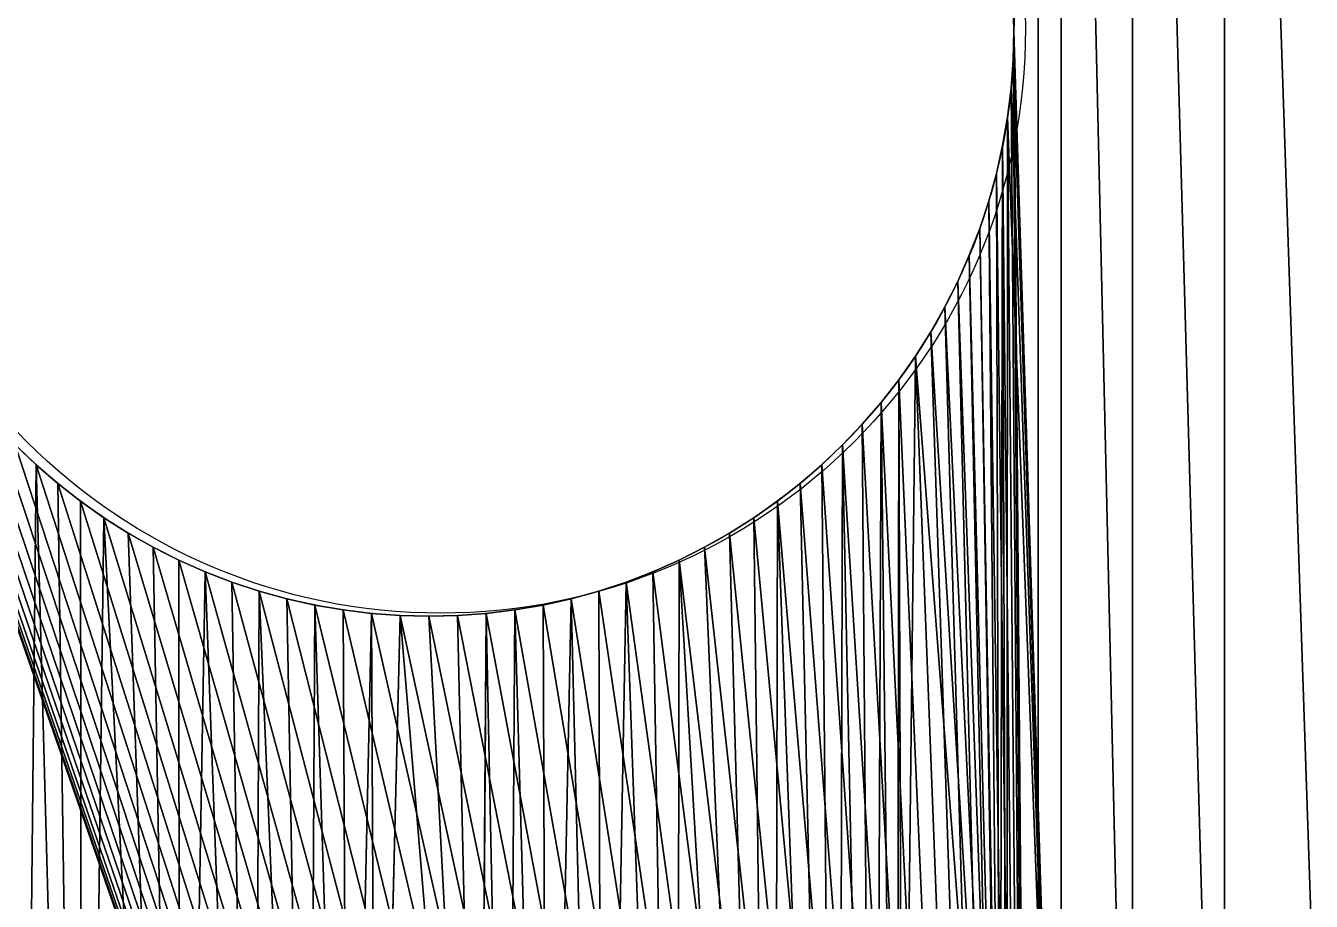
# Model space of a CAD drawing. Header units: inches. Extents: x 62 to 1153, y 3 to 780.
# Drawn here: x 1122.51 to 1133.06, y 740.19 to 747.37 of the extents above; entities that cross this region are included whole.
import ezdxf

# ---------------------------------------------------------------- set-up
doc = ezdxf.new("R2010")
doc.units = ezdxf.units.IN
doc.header["$MEASUREMENT"] = 0
doc.layers.add('ConstLine', color=6, linetype='Continuous')
doc.layers.add('ObjLayer', color=2, linetype='Continuous')

msp = doc.modelspace()

# ---------------------------------------------------------------- linework, layer by layer
at = {"layer": 'ConstLine'}
for points in [[(1130.611, 747.559), (1130.817, 776.324), (1130.617, 747.324)], [(1130.617, 747.324), (1130.817, 776.324), (1130.817, 722.324)], [(1130.817, 722.324), (1130.817, 776.324), (1130.817, 772.324)], [(1130.817, 722.324), (1130.817, 772.324), (1150.817, 722.324)], [(1150.817, 722.324), (1130.817, 772.324), (1150.817, 772.324)], [(1132.346, 761.094, 36.5), (1133.303, 732.693, 36.5), (1133.303, 761.951, 36.5)], [(1131.591, 760.339, 36.5), (1132.346, 733.55, 36.5), (1132.346, 761.094, 36.5)], [(1132.346, 761.094, 36.5), (1132.346, 733.55, 36.5), (1133.303, 732.693, 36.5)], [(1131.005, 759.683, 36.5), (1131.591, 734.305, 36.5), (1131.591, 760.339, 36.5)], [(1131.591, 760.339, 36.5), (1131.591, 734.305, 36.5), (1132.346, 733.55, 36.5)], [(1131.005, 759.683, 36.5), (1130.611, 747.559, 36.5), (1130.617, 747.324, 36.5)], [(1131.005, 759.683, 36.5), (1130.617, 747.324, 36.5), (1131.005, 734.96, 36.5)], [(1131.005, 759.683, 36.5), (1131.005, 734.96, 36.5), (1131.591, 734.305, 36.5)], [(1130.617, 747.324, 36.5), (1130.611, 747.559), (1130.617, 747.324)], [(1130.611, 747.559), (1130.617, 747.324, 36.5), (1130.611, 747.559, 36.5)], [(1130.611, 747.088, 36.5), (1130.617, 747.324), (1130.611, 747.088)], [(1130.617, 747.324), (1130.611, 747.088, 36.5), (1130.617, 747.324, 36.5)], [(1130.611, 747.088, 36.5), (1131.005, 734.96, 36.5), (1130.617, 747.324, 36.5)], [(1130.817, 718.324), (1130.611, 747.088), (1130.617, 747.324)], [(1130.817, 718.324), (1130.617, 747.324), (1130.817, 722.324)], [(1130.593, 746.853, 36.5), (1131.005, 734.96, 36.5), (1130.611, 747.088, 36.5)], [(1130.817, 718.324), (1130.593, 746.853), (1130.611, 747.088)], [(1130.611, 747.088, 36.5), (1130.593, 746.853), (1130.593, 746.853, 36.5)], [(1130.593, 746.853), (1130.611, 747.088, 36.5), (1130.611, 747.088)], [(1130.565, 746.619, 36.5), (1131.005, 734.96, 36.5), (1130.593, 746.853, 36.5)], [(1130.817, 718.324), (1130.565, 746.619), (1130.593, 746.853)], [(1130.593, 746.853, 36.5), (1130.565, 746.619), (1130.565, 746.619, 36.5)], [(1130.565, 746.619), (1130.593, 746.853, 36.5), (1130.593, 746.853)], [(1130.565, 746.619, 36.5), (1130.524, 746.387), (1130.524, 746.387, 36.5)], [(1130.524, 746.387), (1130.565, 746.619, 36.5), (1130.565, 746.619)], [(1130.524, 746.387, 36.5), (1130.559, 735.517, 36.5), (1130.565, 746.619, 36.5)], [(1130.817, 718.324), (1130.524, 746.387), (1130.565, 746.619)], [(1130.565, 746.619, 36.5), (1130.559, 735.517, 36.5), (1131.005, 734.96, 36.5)], [(1130.473, 746.157, 36.5), (1130.524, 746.387), (1130.473, 746.157)], [(1130.524, 746.387), (1130.473, 746.157, 36.5), (1130.524, 746.387, 36.5)], [(1130.473, 746.157, 36.5), (1130.501, 735.662, 36.5), (1130.524, 746.387, 36.5)], [(1130.817, 718.324), (1130.473, 746.157), (1130.524, 746.387)], [(1130.524, 746.387, 36.5), (1130.501, 735.662, 36.5), (1130.559, 735.517, 36.5)], [(1130.473, 746.157, 36.5), (1130.41, 745.93), (1130.41, 745.93, 36.5)], [(1130.41, 745.93), (1130.473, 746.157, 36.5), (1130.473, 746.157)], [(1130.41, 745.93, 36.5), (1130.501, 735.662, 36.5), (1130.473, 746.157, 36.5)], [(1130.817, 718.324), (1130.41, 745.93), (1130.473, 746.157)], [(1130.41, 745.93, 36.5), (1130.336, 745.706), (1130.336, 745.706, 36.5)], [(1130.336, 745.706), (1130.41, 745.93, 36.5), (1130.41, 745.93)], [(1130.336, 745.706, 36.5), (1130.501, 735.662, 36.5), (1130.41, 745.93, 36.5)], [(1130.817, 718.324), (1130.336, 745.706), (1130.41, 745.93)], [(1120.817, 718.324), (1121.297, 745.706), (1130.817, 718.324)], [(1130.817, 718.324), (1121.297, 745.706), (1121.382, 745.487)], [(1130.251, 745.487, 36.5), (1130.336, 745.706), (1130.251, 745.487)], [(1130.336, 745.706), (1130.251, 745.487, 36.5), (1130.336, 745.706, 36.5)], [(1130.251, 745.487, 36.5), (1130.501, 735.662, 36.5), (1130.336, 745.706, 36.5)], [(1130.817, 718.324), (1130.251, 745.487), (1130.336, 745.706)], [(1130.817, 718.324), (1121.382, 745.487), (1121.477, 745.271)], [(1130.251, 745.487, 36.5), (1130.156, 745.271), (1130.156, 745.271, 36.5)], [(1130.156, 745.271), (1130.251, 745.487, 36.5), (1130.251, 745.487)], [(1130.156, 745.271, 36.5), (1130.501, 735.662, 36.5), (1130.251, 745.487, 36.5)], [(1130.817, 718.324), (1130.156, 745.271), (1130.251, 745.487)], [(1130.817, 718.324), (1121.477, 745.271), (1121.583, 745.061)], [(1130.05, 745.061, 36.5), (1130.501, 735.662, 36.5), (1130.156, 745.271, 36.5)], [(1130.817, 718.324), (1130.05, 745.061), (1130.156, 745.271)], [(1130.156, 745.271, 36.5), (1130.05, 745.061), (1130.05, 745.061, 36.5)], [(1130.05, 745.061), (1130.156, 745.271, 36.5), (1130.156, 745.271)], [(1130.817, 718.324), (1121.583, 745.061), (1121.699, 744.856)], [(1130.05, 745.061, 36.5), (1129.934, 744.856), (1129.934, 744.856, 36.5)], [(1129.934, 744.856), (1130.05, 745.061, 36.5), (1130.05, 745.061)], [(1129.934, 744.856, 36.5), (1130.501, 735.662, 36.5), (1130.05, 745.061, 36.5)], [(1130.817, 718.324), (1129.934, 744.856), (1130.05, 745.061)], [(1130.817, 718.324), (1121.699, 744.856), (1121.826, 744.657)], [(1129.808, 744.657, 36.5), (1129.934, 744.856), (1129.808, 744.657)], [(1129.934, 744.856), (1129.808, 744.657, 36.5), (1129.934, 744.856, 36.5)], [(1129.808, 744.657, 36.5), (1130.501, 735.662, 36.5), (1129.934, 744.856, 36.5)], [(1130.817, 718.324), (1129.808, 744.657), (1129.934, 744.856)], [(1130.817, 718.324), (1121.826, 744.657), (1121.961, 744.464)], [(1129.808, 744.657, 36.5), (1129.672, 744.464), (1129.672, 744.464, 36.5)], [(1129.672, 744.464), (1129.808, 744.657, 36.5), (1129.808, 744.657)], [(1129.703, 735.399, 36.5), (1129.808, 744.657, 36.5), (1129.672, 744.464, 36.5)], [(1130.817, 718.324), (1129.672, 744.464), (1129.808, 744.657)], [(1129.808, 744.657, 36.5), (1129.703, 735.399, 36.5), (1130.501, 735.662, 36.5)], [(1130.817, 718.324), (1121.961, 744.464), (1122.106, 744.278)], [(1129.672, 744.464, 36.5), (1129.527, 744.278), (1129.527, 744.278, 36.5)], [(1129.527, 744.278), (1129.672, 744.464, 36.5), (1129.672, 744.464)], [(1129.527, 744.278, 36.5), (1129.655, 732.571, 36.5), (1129.672, 744.464, 36.5)], [(1130.817, 718.324), (1129.527, 744.278), (1129.672, 744.464)], [(1129.672, 744.464, 36.5), (1129.655, 732.571, 36.5), (1129.703, 735.399, 36.5)], [(1130.817, 718.324), (1122.106, 744.278), (1122.26, 744.1)], [(1129.373, 744.1, 36.5), (1129.527, 744.278), (1129.373, 744.1)], [(1129.527, 744.278), (1129.373, 744.1, 36.5), (1129.527, 744.278, 36.5)], [(1129.373, 744.1, 36.5), (1129.473, 731.299, 36.5), (1129.527, 744.278, 36.5)], [(1130.817, 718.324), (1129.373, 744.1), (1129.527, 744.278)], [(1129.527, 744.278, 36.5), (1129.473, 731.299, 36.5), (1129.655, 732.571, 36.5)], [(1130.817, 718.324), (1122.26, 744.1), (1122.422, 743.929)], [(1129.373, 744.1, 36.5), (1129.211, 743.929), (1129.211, 743.929, 36.5)], [(1129.211, 743.929), (1129.373, 744.1, 36.5), (1129.373, 744.1)], [(1129.211, 743.929, 36.5), (1129.473, 731.299, 36.5), (1129.373, 744.1, 36.5)], [(1130.817, 718.324), (1129.211, 743.929), (1129.373, 744.1)], [(1122.422, 743.929), (1122.593, 743.767, 36.5), (1122.593, 743.767)], [(1122.593, 743.767, 36.5), (1122.422, 743.929), (1122.422, 743.929, 36.5)], [(1122.422, 743.929, 36.5), (1122.448, 729.793, 36.5), (1122.593, 743.767, 36.5)], [(1130.817, 718.324), (1122.422, 743.929), (1122.593, 743.767)], [(1129.04, 743.767), (1129.211, 743.929, 36.5), (1129.211, 743.929)], [(1129.211, 743.929, 36.5), (1129.04, 743.767), (1129.04, 743.767, 36.5)], [(1129.04, 743.767, 36.5), (1129.172, 729.793, 36.5), (1129.211, 743.929, 36.5)], [(1130.817, 718.324), (1129.04, 743.767), (1129.211, 743.929)], [(1129.211, 743.929, 36.5), (1129.172, 729.793, 36.5), (1129.473, 731.299, 36.5)], [(1122.593, 743.767, 36.5), (1122.448, 729.793, 36.5), (1122.974, 729.7, 36.5)], [(1122.593, 743.767), (1122.772, 743.613, 36.5), (1122.772, 743.613)], [(1122.772, 743.613, 36.5), (1122.593, 743.767), (1122.593, 743.767, 36.5)], [(1122.593, 743.767, 36.5), (1122.974, 729.7, 36.5), (1122.772, 743.613, 36.5)], [(1130.817, 718.324), (1122.593, 743.767), (1122.772, 743.613)], [(1128.862, 743.613), (1129.04, 743.767, 36.5), (1129.04, 743.767)], [(1129.04, 743.767, 36.5), (1128.862, 743.613), (1128.862, 743.613, 36.5)], [(1128.862, 743.613, 36.5), (1129.172, 729.793, 36.5), (1129.04, 743.767, 36.5)], [(1130.817, 718.324), (1128.862, 743.613), (1129.04, 743.767)], [(1122.772, 743.613, 36.5), (1122.974, 729.7, 36.5), (1122.957, 743.468, 36.5)], [(1130.817, 718.324), (1122.772, 743.613), (1122.957, 743.468)], [(1122.772, 743.613), (1122.957, 743.468, 36.5), (1122.957, 743.468)], [(1122.957, 743.468, 36.5), (1122.772, 743.613), (1122.772, 743.613, 36.5)], [(1128.676, 743.468), (1128.862, 743.613, 36.5), (1128.862, 743.613)], [(1128.862, 743.613, 36.5), (1128.676, 743.468), (1128.676, 743.468, 36.5)], [(1128.676, 743.468, 36.5), (1129.172, 729.793, 36.5), (1128.862, 743.613, 36.5)], [(1130.817, 718.324), (1128.676, 743.468), (1128.862, 743.613)], [(1122.957, 743.468), (1123.15, 743.332, 36.5), (1123.15, 743.332)], [(1123.15, 743.332, 36.5), (1122.957, 743.468), (1122.957, 743.468, 36.5)], [(1122.957, 743.468, 36.5), (1122.974, 729.7, 36.5), (1123.15, 743.332, 36.5)], [(1130.817, 718.324), (1122.957, 743.468), (1123.15, 743.332)], [(1128.483, 743.332), (1128.676, 743.468, 36.5), (1128.676, 743.468)], [(1128.676, 743.468, 36.5), (1128.483, 743.332), (1128.483, 743.332, 36.5)], [(1128.483, 743.332, 36.5), (1128.646, 729.7, 36.5), (1128.676, 743.468, 36.5)], [(1130.817, 718.324), (1128.483, 743.332), (1128.676, 743.468)], [(1128.676, 743.468, 36.5), (1128.646, 729.7, 36.5), (1129.172, 729.793, 36.5)], [(1123.15, 743.332, 36.5), (1122.974, 729.7, 36.5), (1123.772, 731.012, 36.5)], [(1123.15, 743.332), (1123.349, 743.206, 36.5), (1123.349, 743.206)], [(1123.349, 743.206, 36.5), (1123.15, 743.332), (1123.15, 743.332, 36.5)], [(1123.15, 743.332, 36.5), (1123.772, 731.012, 36.5), (1123.349, 743.206, 36.5)], [(1130.817, 718.324), (1123.15, 743.332), (1123.349, 743.206)], [(1128.284, 743.206), (1128.483, 743.332, 36.5), (1128.483, 743.332)], [(1128.483, 743.332, 36.5), (1128.284, 743.206), (1128.284, 743.206, 36.5)], [(1128.284, 743.206, 36.5), (1128.646, 729.7, 36.5), (1128.483, 743.332, 36.5)], [(1130.817, 718.324), (1128.284, 743.206), (1128.483, 743.332)], [(1123.349, 743.206), (1123.554, 743.09, 36.5), (1123.554, 743.09)], [(1123.554, 743.09, 36.5), (1123.349, 743.206), (1123.349, 743.206, 36.5)], [(1123.349, 743.206, 36.5), (1123.772, 731.012, 36.5), (1123.554, 743.09, 36.5)], [(1130.817, 718.324), (1123.349, 743.206), (1123.554, 743.09)], [(1128.079, 743.09, 36.5), (1128.646, 729.7, 36.5), (1128.284, 743.206, 36.5)], [(1130.817, 718.324), (1128.079, 743.09), (1128.284, 743.206)], [(1128.079, 743.09), (1128.284, 743.206, 36.5), (1128.284, 743.206)], [(1128.284, 743.206, 36.5), (1128.079, 743.09), (1128.079, 743.09, 36.5)], [(1123.554, 743.09), (1123.764, 742.984, 36.5), (1123.764, 742.984)], [(1123.764, 742.984, 36.5), (1123.554, 743.09), (1123.554, 743.09, 36.5)], [(1123.554, 743.09, 36.5), (1123.772, 731.012, 36.5), (1123.764, 742.984, 36.5)], [(1130.817, 718.324), (1123.554, 743.09), (1123.764, 742.984)], [(1127.869, 742.984), (1128.079, 743.09, 36.5), (1128.079, 743.09)], [(1128.079, 743.09, 36.5), (1127.869, 742.984), (1127.869, 742.984, 36.5)], [(1127.869, 742.984, 36.5), (1128.646, 729.7, 36.5), (1128.079, 743.09, 36.5)], [(1130.817, 718.324), (1127.869, 742.984), (1128.079, 743.09)], [(1123.764, 742.984), (1123.98, 742.889, 36.5), (1123.98, 742.889)], [(1123.98, 742.889, 36.5), (1123.764, 742.984), (1123.764, 742.984, 36.5)], [(1123.764, 742.984, 36.5), (1123.772, 731.012, 36.5), (1123.98, 742.889, 36.5)], [(1130.817, 718.324), (1123.764, 742.984), (1123.98, 742.889)], [(1127.653, 742.889), (1127.869, 742.984, 36.5), (1127.869, 742.984)], [(1127.869, 742.984, 36.5), (1127.653, 742.889), (1127.653, 742.889, 36.5)], [(1127.653, 742.889, 36.5), (1127.847, 731.012, 36.5), (1127.869, 742.984, 36.5)], [(1130.817, 718.324), (1127.653, 742.889), (1127.869, 742.984)], [(1127.869, 742.984, 36.5), (1127.847, 731.012, 36.5), (1128.646, 729.7, 36.5)], [(1123.98, 742.889, 36.5), (1123.772, 731.012, 36.5), (1124.378, 732.145, 36.5)], [(1123.98, 742.889), (1124.2, 742.804, 36.5), (1124.2, 742.804)], [(1124.2, 742.804, 36.5), (1123.98, 742.889), (1123.98, 742.889, 36.5)], [(1123.98, 742.889, 36.5), (1124.378, 732.145, 36.5), (1124.2, 742.804, 36.5)], [(1130.817, 718.324), (1123.98, 742.889), (1124.2, 742.804)], [(1127.434, 742.804), (1127.653, 742.889, 36.5), (1127.653, 742.889)], [(1127.653, 742.889, 36.5), (1127.434, 742.804), (1127.434, 742.804, 36.5)], [(1127.434, 742.804, 36.5), (1127.847, 731.012, 36.5), (1127.653, 742.889, 36.5)], [(1130.817, 718.324), (1127.434, 742.804), (1127.653, 742.889)], [(1124.2, 742.804), (1124.423, 742.73, 36.5), (1124.423, 742.73)], [(1124.423, 742.73, 36.5), (1124.2, 742.804), (1124.2, 742.804, 36.5)], [(1124.2, 742.804, 36.5), (1124.378, 732.145, 36.5), (1124.423, 742.73, 36.5)], [(1130.817, 718.324), (1124.2, 742.804), (1124.423, 742.73)], [(1124.423, 742.73, 36.5), (1124.378, 732.145, 36.5), (1124.829, 733.113, 36.5)], [(1124.423, 742.73), (1124.65, 742.667, 36.5), (1124.65, 742.667)], [(1124.65, 742.667, 36.5), (1124.423, 742.73), (1124.423, 742.73, 36.5)], [(1124.423, 742.73, 36.5), (1124.829, 733.113, 36.5), (1124.65, 742.667, 36.5)], [(1130.817, 718.324), (1124.423, 742.73), (1124.65, 742.667)], [(1126.983, 742.667, 36.5), (1127.241, 732.145, 36.5), (1127.21, 742.73, 36.5)], [(1130.817, 718.324), (1126.983, 742.667), (1127.21, 742.73)], [(1126.983, 742.667), (1127.21, 742.73, 36.5), (1127.21, 742.73)], [(1127.21, 742.73, 36.5), (1126.983, 742.667), (1126.983, 742.667, 36.5)], [(1127.21, 742.73), (1127.434, 742.804, 36.5), (1127.434, 742.804)], [(1127.434, 742.804, 36.5), (1127.21, 742.73), (1127.21, 742.73, 36.5)], [(1127.21, 742.73, 36.5), (1127.241, 732.145, 36.5), (1127.434, 742.804, 36.5)], [(1130.817, 718.324), (1127.21, 742.73), (1127.434, 742.804)], [(1127.434, 742.804, 36.5), (1127.241, 732.145, 36.5), (1127.847, 731.012, 36.5)], [(1124.65, 742.667, 36.5), (1124.829, 733.113, 36.5), (1124.88, 742.616, 36.5)], [(1130.817, 718.324), (1124.65, 742.667), (1124.88, 742.616)], [(1124.65, 742.667), (1124.88, 742.616, 36.5), (1124.88, 742.616)], [(1124.88, 742.616, 36.5), (1124.65, 742.667), (1124.65, 742.667, 36.5)], [(1124.88, 742.616, 36.5), (1124.829, 733.113, 36.5), (1125.156, 733.929, 36.5)], [(1124.88, 742.616), (1125.112, 742.576, 36.5), (1125.112, 742.576)], [(1125.112, 742.576, 36.5), (1124.88, 742.616), (1124.88, 742.616, 36.5)], [(1124.88, 742.616, 36.5), (1125.156, 733.929, 36.5), (1125.112, 742.576, 36.5)], [(1130.817, 718.324), (1124.88, 742.616), (1125.112, 742.576)], [(1126.521, 742.576), (1126.753, 742.616, 36.5), (1126.753, 742.616)], [(1126.753, 742.616, 36.5), (1126.521, 742.576), (1126.521, 742.576, 36.5)], [(1126.521, 742.576, 36.5), (1126.79, 733.113, 36.5), (1126.753, 742.616, 36.5)], [(1130.817, 718.324), (1126.521, 742.576), (1126.753, 742.616)], [(1126.753, 742.616), (1126.983, 742.667, 36.5), (1126.983, 742.667)], [(1126.983, 742.667, 36.5), (1126.753, 742.616), (1126.753, 742.616, 36.5)], [(1126.753, 742.616, 36.5), (1126.79, 733.113, 36.5), (1126.983, 742.667, 36.5)], [(1130.817, 718.324), (1126.753, 742.616), (1126.983, 742.667)], [(1126.983, 742.667, 36.5), (1126.79, 733.113, 36.5), (1127.241, 732.145, 36.5)], [(1125.112, 742.576), (1125.346, 742.547, 36.5), (1125.346, 742.547)], [(1125.346, 742.547, 36.5), (1125.112, 742.576), (1125.112, 742.576, 36.5)], [(1125.112, 742.576, 36.5), (1125.156, 733.929, 36.5), (1125.346, 742.547, 36.5)], [(1130.817, 718.324), (1125.112, 742.576), (1125.346, 742.547)], [(1125.346, 742.547, 36.5), (1125.156, 733.929, 36.5), (1125.384, 734.605, 36.5)], [(1125.346, 742.547), (1125.581, 742.529, 36.5), (1125.581, 742.529)], [(1125.581, 742.529, 36.5), (1125.346, 742.547), (1125.346, 742.547, 36.5)], [(1125.346, 742.547, 36.5), (1125.384, 734.605, 36.5), (1125.581, 742.529, 36.5)], [(1130.817, 718.324), (1125.346, 742.547), (1125.581, 742.529)], [(1125.581, 742.529, 36.5), (1125.384, 734.605, 36.5), (1125.39, 734.787, 36.5)], [(1125.581, 742.529, 36.5), (1125.39, 734.787, 36.5), (1126.23, 734.761, 36.5)], [(1125.581, 742.529), (1125.817, 742.524, 36.5), (1125.817, 742.524)], [(1125.817, 742.524, 36.5), (1125.581, 742.529), (1125.581, 742.529, 36.5)], [(1125.581, 742.529, 36.5), (1126.23, 734.761, 36.5), (1125.817, 742.524, 36.5)], [(1130.817, 718.324), (1125.581, 742.529), (1125.817, 742.524)], [(1125.817, 742.524), (1126.052, 742.529, 36.5), (1126.052, 742.529)], [(1126.052, 742.529, 36.5), (1125.817, 742.524), (1125.817, 742.524, 36.5)], [(1125.817, 742.524, 36.5), (1126.23, 734.761, 36.5), (1126.052, 742.529, 36.5)], [(1130.817, 718.324), (1125.817, 742.524), (1126.052, 742.529)], [(1126.052, 742.529), (1126.287, 742.547, 36.5), (1126.287, 742.547)], [(1126.287, 742.547, 36.5), (1126.052, 742.529), (1126.052, 742.529, 36.5)], [(1126.052, 742.529, 36.5), (1126.23, 734.761, 36.5), (1126.287, 742.547, 36.5)], [(1130.817, 718.324), (1126.052, 742.529), (1126.287, 742.547)], [(1126.287, 742.547, 36.5), (1126.23, 734.761, 36.5), (1126.235, 734.605, 36.5)], [(1126.287, 742.547, 36.5), (1126.235, 734.605, 36.5), (1126.463, 733.929, 36.5)], [(1126.287, 742.547), (1126.521, 742.576, 36.5), (1126.521, 742.576)], [(1126.521, 742.576, 36.5), (1126.287, 742.547), (1126.287, 742.547, 36.5)], [(1126.287, 742.547, 36.5), (1126.463, 733.929, 36.5), (1126.521, 742.576, 36.5)], [(1130.817, 718.324), (1126.287, 742.547), (1126.521, 742.576)], [(1126.521, 742.576, 36.5), (1126.463, 733.929, 36.5), (1126.79, 733.113, 36.5)]]:
    msp.add_3dface(points, dxfattribs=at)
at = {"layer": 'ObjLayer'}
for p, q in [((1130.611, 747.559), (1130.617, 747.324)), ((1130.617, 747.324), (1130.611, 747.088)), ((1130.611, 747.088), (1130.593, 746.853)), ((1130.593, 746.853), (1130.565, 746.619)), ((1130.565, 746.619), (1130.524, 746.387)), ((1130.524, 746.387), (1130.473, 746.157)), ((1130.473, 746.157), (1130.41, 745.93)), ((1130.41, 745.93), (1130.336, 745.706)), ((1130.336, 745.706), (1130.251, 745.487)), ((1130.251, 745.487), (1130.156, 745.271)), ((1130.156, 745.271), (1130.05, 745.061)), ((1130.05, 745.061), (1129.934, 744.856)), ((1129.934, 744.856), (1129.808, 744.657)), ((1129.808, 744.657), (1129.672, 744.464)), ((1129.672, 744.464), (1129.527, 744.278)), ((1129.527, 744.278), (1129.373, 744.1)), ((1129.373, 744.1), (1129.211, 743.929)), ((1122.593, 743.767), (1122.422, 743.929)), ((1129.211, 743.929), (1129.04, 743.767)), ((1122.772, 743.613), (1122.593, 743.767)), ((1129.04, 743.767), (1128.862, 743.613)), ((1122.957, 743.468), (1122.772, 743.613)), ((1128.862, 743.613), (1128.676, 743.468)), ((1123.15, 743.332), (1122.957, 743.468)), ((1128.676, 743.468), (1128.483, 743.332)), ((1123.349, 743.206), (1123.15, 743.332)), ((1128.483, 743.332), (1128.284, 743.206)), ((1123.554, 743.09), (1123.349, 743.206)), ((1128.284, 743.206), (1128.079, 743.09)), ((1123.764, 742.984), (1123.554, 743.09)), ((1128.079, 743.09), (1127.869, 742.984)), ((1123.98, 742.889), (1123.764, 742.984)), ((1127.869, 742.984), (1127.653, 742.889)), ((1124.2, 742.804), (1123.98, 742.889)), ((1127.653, 742.889), (1127.434, 742.804)), ((1124.423, 742.73), (1124.2, 742.804)), ((1124.65, 742.667), (1124.423, 742.73)), ((1127.21, 742.73), (1126.983, 742.667)), ((1127.434, 742.804), (1127.21, 742.73)), ((1124.88, 742.616), (1124.65, 742.667)), ((1125.112, 742.576), (1124.88, 742.616)), ((1126.753, 742.616), (1126.521, 742.576)), ((1126.983, 742.667), (1126.753, 742.616)), ((1125.346, 742.547), (1125.112, 742.576)), ((1125.581, 742.529), (1125.346, 742.547)), ((1125.817, 742.524), (1125.581, 742.529)), ((1126.052, 742.529), (1125.817, 742.524)), ((1126.287, 742.547), (1126.052, 742.529)), ((1126.521, 742.576), (1126.287, 742.547))]:
    msp.add_line(p, q, dxfattribs=at)
for centre in [(1125.817, 747.324), (1125.912, 747.349)]:
    msp.add_circle(centre, 4.8, dxfattribs=at)

doc.saveas('drawing.dxf')
